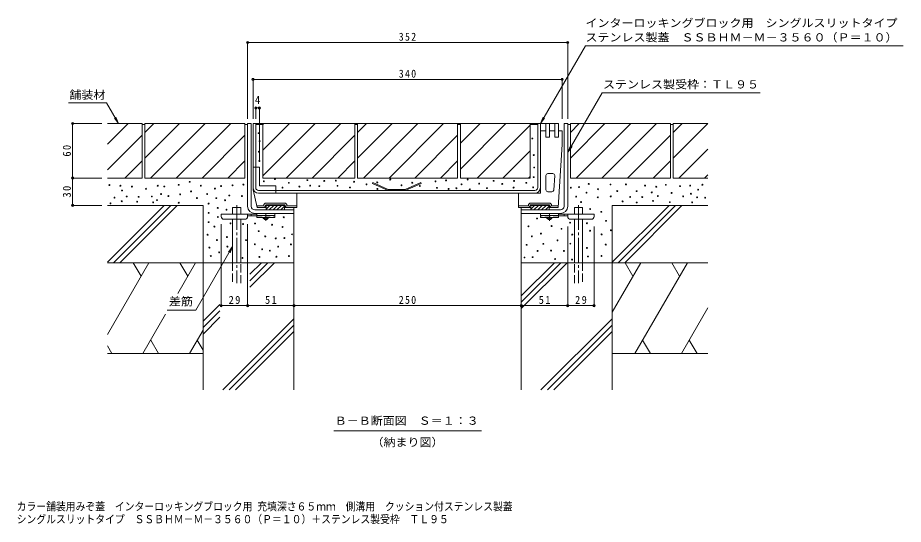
# Model space of a CAD drawing. Units: millimetres at full size, sheet at 1:3. Extents: x -1046 to 1169, y -824 to 816.
# Drawn here: x 193 to 1167, y -824 to -267 of the extents above; entities that cross this region are included whole.
import ezdxf
from ezdxf.enums import TextEntityAlignment as Align

# ---------------------------------------------------------------- set-up
doc = ezdxf.new("R2010")
doc.units = ezdxf.units.MM
doc.header["$LTSCALE"] = 3
doc.header["$PDMODE"] = 32
doc.header["$PDSIZE"] = 2.4
for name, pattern in [('CHAIN1', [8, 5, -1, 1, -1]), ('CHAIN2', [12, 9, -1, 1, -1]), ('DASHED1', [1.8, 1.2, -0.6]), ('DASHED2', [3, 2, -1]), ('DASHED3', [4, 3, -1])]:
    doc.linetypes.add(name, pattern=pattern)
for name, color, linetype, lineweight in [('4-1', 2, 'Continuous', 9), ('4-2', 3, 'Continuous', 9), ('4-3', 4, 'Continuous', 9), ('4-4', 7, 'Continuous', 9), ('4-5', 7, 'Continuous', 9), ('4-6', 6, 'Continuous', 9), ('4-9', 4, 'Continuous', 9), ('4-A', 6, 'Continuous', 9), ('4-E', 7, 'Continuous', 9)]:
    doc.layers.add(name, color=color, linetype=linetype, lineweight=lineweight)
doc.layers.add('F-5_F-5ﾚｲﾔ', color=2, linetype='Continuous')
doc.styles.add('ＭＳ ゴシック', font='')
doc.styles.get('ＭＳ ゴシック').set_extended_font_data('MS Gothic')

msp = doc.modelspace()

# ---------------------------------------------------------------- linework, layer by layer
at = {"layer": '4-1'}
for p, q in [((446.091, -474.665), (446.091, -383.665)), ((450.091, -383.665), (446.091, -383.665)), ((450.091, -474.665), (450.091, -383.665)), ((794.091, -474.665), (794.091, -383.665)), ((794.091, -383.665), (798.091, -383.665)), ((798.091, -474.665), (798.091, -383.665)), ((454.091, -478.665), (497.091, -478.665)), ((454.091, -482.665), (497.091, -482.665)), ((497.091, -482.665), (497.091, -478.665)), ((790.091, -478.665), (747.091, -478.665))]:
    msp.add_line(p, q, dxfattribs=at)
msp.add_lwpolyline([(790.091, -482.665), (747.091, -482.665), (747.091, -478.665)], dxfattribs=at)
for centre, radius, start, end in [((454.091, -474.665), 8, 180, 270), ((454.091, -474.665), 4, 180, 270), ((790.091, -474.665), 4, 270, 0), ((790.091, -474.665), 8, 270, 0)]:
    msp.add_arc(centre, radius, start, end, dxfattribs=at)
at = {"layer": '4-2'}
for p, q in [((452.091, -454.165), (452.091, -383.665)), ((452.091, -383.665), (788.091, -383.665)), ((455.091, -454.165), (455.091, -383.665)), ((765.091, -454.165), (765.091, -383.665)), ((768.091, -391.665), (768.091, -383.665)), ((458.087, -457.165), (762.091, -457.165)), ((600.647, -457.165), (583.336, -449.581)), ((619.53, -457.165), (636.841, -449.581)), ((458.085, -460.165), (762.091, -460.165))]:
    msp.add_line(p, q, dxfattribs=at)
at = {"layer": '4-2', "linetype": 'DASHED1'}
msp.add_line((768.091, -454.165), (768.091, -391.665), dxfattribs=at)
at = {"layer": '4-2'}
for points in [[(600.857, -456.165), (583.738, -448.665), (583.336, -449.581)], [(600.857, -456.165), (619.321, -456.165), (636.44, -448.665), (636.841, -449.581)]]:
    msp.add_lwpolyline(points, dxfattribs=at)
for centre, radius, start, end in [((458.091, -454.165), 6, 180, 269.93991), ((458.091, -454.165), 3, 180, 269.91503), ((762.091, -454.165), 3, 270, 0), ((762.091, -454.165), 6, 270, 0)]:
    msp.add_arc(centre, radius, start, end, dxfattribs=at)
at = {"layer": '4-3'}
for p, q in [((768.091, -460.165), (768.091, -391.665)), ((768.091, -391.665), (774.091, -391.665)), ((778.091, -391.665), (784.091, -391.665)), ((788.091, -391.665), (792.091, -391.665)), ((792.091, -406.665), (792.091, -391.665)), ((792.091, -406.665), (787.591, -476.165)), ((459.091, -431.665), (455.091, -431.665)), ((459.091, -431.665), (459.091, -452.165)), ((774.091, -440.665), (774.091, -456.665)), ((776.091, -438.665), (781.873, -438.665)), ((783.869, -440.794), (782.833, -456.794)), ((452.091, -454.165), (452.091, -456.665)), ((456.591, -476.165), (452.091, -456.665)), ((459.091, -452.165), (477.091, -452.165)), ((477.091, -457.165), (477.091, -452.165)), ((500.091, -476.165), (500.091, -460.165)), ((768.091, -460.165), (744.091, -460.165)), ((744.091, -476.165), (744.091, -460.165)), ((780.837, -458.665), (776.091, -458.665)), ((463.341, -474.165), (456.591, -474.165)), ((456.591, -476.165), (456.591, -474.165)), ((463.341, -476.165), (456.591, -476.165)), ((463.341, -476.165), (466.591, -476.165)), ((486.841, -471.165), (466.341, -471.165)), ((486.841, -473.165), (466.341, -473.165)), ((466.591, -473.165), (466.591, -478.665)), ((466.591, -473.265), (486.591, -473.265)), ((466.591, -473.365), (486.591, -473.365)), ((466.591, -473.465), (486.591, -473.465)), ((466.591, -473.565), (486.591, -473.565)), ((466.591, -473.665), (486.591, -473.665)), ((470.634, -473.665), (466.591, -477.708)), ((474.877, -473.665), (469.877, -478.665)), ((479.12, -473.665), (474.12, -478.665)), ((483.362, -473.665), (478.362, -478.665)), ((486.591, -474.679), (482.605, -478.665)), ((486.591, -473.165), (486.591, -478.665)), ((486.591, -476.165), (500.091, -476.165)), ((489.841, -474.165), (500.091, -474.165)), ((754.341, -474.165), (744.091, -474.165)), ((757.591, -476.165), (744.091, -476.165)), ((757.341, -471.165), (777.841, -471.165)), ((757.341, -473.165), (777.841, -473.165)), ((757.591, -473.165), (757.591, -478.665)), ((777.591, -473.265), (757.591, -473.265)), ((777.591, -473.365), (757.591, -473.365)), ((777.591, -473.465), (757.591, -473.465)), ((777.591, -473.565), (757.591, -473.565)), ((777.591, -473.665), (757.591, -473.665)), ((761.634, -473.665), (757.591, -477.708)), ((765.877, -473.665), (760.877, -478.665)), ((770.12, -473.665), (765.12, -478.665)), ((774.362, -473.665), (769.362, -478.665)), ((777.591, -474.679), (773.605, -478.665)), ((777.591, -473.165), (777.591, -478.665)), ((780.841, -476.165), (777.591, -476.165)), ((780.841, -474.165), (787.591, -474.165)), ((780.841, -476.165), (787.591, -476.165)), ((787.591, -476.165), (787.591, -474.165)), ((486.591, -478.665), (466.591, -478.665)), ((757.591, -478.665), (777.591, -478.665))]:
    msp.add_line(p, q, dxfattribs=at)
at = {"layer": '4-3', "linetype": 'DASHED1'}
for p, q in [((455.091, -431.665), (452.091, -431.665)), ((477.091, -460.165), (477.091, -457.165))]:
    msp.add_line(p, q, dxfattribs=at)
at = {"layer": '4-3'}
for centre, radius, start, end in [((776.091, -440.665), 2, 90, 180), ((781.873, -440.665), 2, 356.2954, 90), ((776.091, -456.665), 2, 180, 270), ((780.837, -456.665), 2, 270, 356.2954), ((463.341, -473.665), 2.5, 270, 0), ((463.341, -473.665), 0.5, 270, 0), ((466.341, -473.665), 2.5, 90, 180), ((466.341, -473.665), 0.5, 90, 180), ((486.841, -473.665), 2.5, 0, 90), ((486.841, -473.665), 0.5, 0, 90), ((489.841, -473.665), 2.5, 180, 270), ((489.841, -473.665), 0.5, 180, 270), ((754.341, -473.665), 2.5, 270, 0), ((754.341, -473.665), 0.5, 270, 0), ((757.341, -473.665), 2.5, 90, 180), ((757.341, -473.665), 0.5, 90, 180), ((777.841, -473.665), 2.5, 0, 90), ((777.841, -473.665), 0.5, 0, 90), ((780.841, -473.665), 2.5, 180, 270), ((780.841, -473.665), 0.5, 180, 270)]:
    msp.add_arc(centre, radius, start, end, dxfattribs=at)
at = {"layer": '4-4'}
for p, q in [((446.091, -293.626), (446.091, -378.665)), ((446.091, -294.526), (798.091, -294.526)), ((798.091, -293.626), (798.091, -378.665)), ((452.091, -334.262), (452.091, -378.665)), ((792.091, -335.162), (452.091, -335.162)), ((792.091, -334.262), (792.091, -378.665)), ((455.091, -365.575), (455.091, -378.665)), ((455.091, -366.475), (459.091, -366.475)), ((459.091, -365.575), (459.091, -425.665)), ((252.725, -383.665), (285.891, -383.665)), ((253.625, -383.665), (253.625, -443.665)), ((252.725, -443.665), (285.891, -443.665)), ((253.625, -443.665), (253.625, -473.665)), ((252.725, -473.665), (285.891, -473.665)), ((417.091, -584.813), (417.091, -494.165)), ((446.091, -584.813), (446.091, -494.165)), ((497.091, -584.813), (497.091, -487.665)), ((747.091, -584.813), (747.091, -487.665)), ((798.091, -584.813), (798.091, -496.965)), ((827.091, -584.813), (827.091, -496.965)), ((417.091, -583.913), (446.091, -583.913)), ((446.091, -583.913), (497.091, -583.913)), ((497.091, -583.913), (747.091, -583.913)), ((747.091, -583.913), (798.091, -583.913)), ((798.091, -583.913), (827.091, -583.913))]:
    msp.add_line(p, q, dxfattribs=at)
for p in [(446.091, -294.526), (798.091, -294.526), (452.091, -335.162), (792.091, -335.162), (455.091, -366.475), (459.091, -366.475), (253.625, -383.665), (253.625, -443.665), (253.625, -473.665), (417.091, -583.913), (446.091, -583.913), (497.091, -583.913), (747.091, -583.913), (798.091, -583.913), (827.091, -583.913)]:
    msp.add_point(p, dxfattribs=at)
at = {"layer": '4-5'}
for p, q in [((1167.156, -298.057), (817.518, -298.057)), ((835.945, -349.763), (798.293, -414.979)), ((1009.614, -349.763), (835.945, -349.763)), ((304.125, -383.665), (301.255, -376.736)), ((768.091, -383.666), (770.961, -376.737)), ((798.293, -414.979), (801.163, -408.05)), ((798.293, -414.979), (802.859, -409.029)), ((429.632, -519.051), (425.067, -525.001)), ((429.632, -519.051), (426.762, -525.98)), ((540.78, -721.524), (703.394, -721.524))]:
    msp.add_line(p, q, dxfattribs=at)
for points in [[(817.518, -298.057), (768.091, -383.666), (772.657, -377.716)], [(249.055, -360.895), (290.979, -360.895), (304.125, -383.665), (299.56, -377.715)], [(429.632, -519.051), (389.246, -589.002), (357.577, -589.002)]]:
    msp.add_lwpolyline(points, dxfattribs=at)
at = {"layer": '4-6'}
for p, q in [((291.891, -536.227), (354.453, -473.665)), ((298.524, -536.665), (361.524, -473.665)), ((305.595, -536.665), (368.595, -473.665)), ((429.632, -483.165), (429.632, -476.165)), ((438.633, -476.165), (429.632, -476.165)), ((438.633, -483.165), (438.633, -476.165)), ((497.091, -476.165), (497.091, -676.665)), ((747.091, -476.165), (747.091, -676.665)), ((805.549, -483.165), (805.549, -476.165)), ((805.549, -476.165), (814.549, -476.165)), ((814.549, -483.165), (814.549, -476.165)), ((847.091, -536.227), (909.653, -473.665)), ((853.724, -536.665), (916.724, -473.665)), ((860.795, -536.665), (923.795, -473.665)), ((429.632, -536.665), (429.632, -488.965)), ((438.633, -536.665), (438.633, -488.965)), ((805.549, -536.665), (805.549, -488.965)), ((814.549, -536.665), (814.549, -488.965)), ((337.417, -536.665), (291.891, -615.518)), ((397.091, -536.665), (291.891, -536.665)), ((320.37, -536.665), (328.893, -551.428)), ((388.719, -536.665), (369.229, -570.424)), ((371.672, -536.665), (380.195, -551.428)), ((397.091, -536.665), (397.091, -676.665)), ((497.091, -536.665), (397.091, -536.665)), ((448.644, -563.617), (475.595, -536.665)), ((448.644, -556.546), (468.524, -536.665)), ((448.644, -549.474), (461.453, -536.665)), ((747.091, -587.187), (797.613, -536.665)), ((747.091, -580.116), (790.542, -536.665)), ((747.091, -573.045), (783.471, -536.665)), ((747.091, -536.665), (847.091, -536.665)), ((847.091, -536.665), (847.091, -676.665)), ((878.422, -536.665), (847.091, -590.933)), ((847.091, -536.665), (952.291, -536.665)), ((861.375, -536.665), (869.899, -551.428)), ((929.724, -536.665), (871.989, -636.665)), ((912.677, -536.665), (921.201, -551.428)), ((397.091, -601.027), (415.524, -582.594)), ((355.971, -593.387), (330.984, -636.665)), ((397.091, -608.098), (415.524, -589.665)), ((952.291, -586.437), (923.292, -636.665)), ((397.091, -615.169), (415.524, -596.736)), ((418.733, -676.665), (497.091, -598.307)), ((768.733, -676.665), (847.091, -598.307)), ((397.091, -611.022), (382.286, -636.665)), ((425.804, -676.665), (497.091, -605.378)), ((432.875, -676.665), (497.091, -612.449)), ((775.804, -676.665), (847.091, -605.378)), ((782.875, -676.665), (847.091, -612.449)), ((339.508, -621.901), (348.032, -636.665)), ((390.81, -621.901), (397.091, -632.781)), ((880.513, -621.901), (889.037, -636.665)), ((931.815, -621.901), (940.339, -636.665)), ((291.891, -628.284), (296.729, -636.665)), ((397.091, -636.665), (291.891, -636.665)), ((847.091, -636.665), (952.291, -636.665))]:
    msp.add_line(p, q, dxfattribs=at)
at = {"layer": '4-6', "linetype": 'CHAIN2'}
for p, q in [((434.133, -473.38), (434.133, -559.331)), ((810.049, -473.38), (810.049, -559.331))]:
    msp.add_line(p, q, dxfattribs=at)
at = {"layer": '4-6', "linetype": 'DASHED3'}
for p, q in [((429.632, -536.665), (429.632, -559.331)), ((438.633, -559.331), (438.633, -536.665)), ((805.549, -559.331), (805.549, -536.665)), ((814.549, -536.665), (814.549, -559.331))]:
    msp.add_line(p, q, dxfattribs=at)
at = {"layer": '4-6'}
for points in [[(397.091, -536.665), (397.091, -473.665), (291.891, -473.665)], [(847.091, -536.665), (847.091, -473.665), (952.291, -473.665)]]:
    msp.add_lwpolyline(points, dxfattribs=at)
at = {"layer": '4-9'}
for p, q in [((417.091, -483.165), (456.091, -483.165)), ((417.091, -485.965), (417.091, -483.165)), ((446.086, -485.165), (456.091, -485.165)), ((446.091, -485.965), (446.091, -483.165)), ((450.091, -485.165), (450.091, -483.165)), ((827.091, -483.165), (788.091, -483.165)), ((798.096, -485.165), (788.091, -485.165)), ((794.091, -485.165), (794.091, -483.165)), ((798.091, -485.965), (798.091, -483.165)), ((827.091, -485.965), (827.091, -483.165)), ((443.091, -488.965), (420.091, -488.965)), ((801.091, -488.965), (824.091, -488.965))]:
    msp.add_line(p, q, dxfattribs=at)
at = {"layer": '4-9', "color": 3}
for p, q in [((456.091, -482.665), (456.091, -487.165)), ((456.091, -482.665), (476.091, -482.665)), ((456.091, -484.665), (476.091, -484.665)), ((476.091, -482.665), (476.091, -487.165)), ((788.091, -482.665), (768.091, -482.665)), ((768.091, -482.665), (768.091, -487.165)), ((788.091, -484.665), (768.091, -484.665)), ((788.091, -482.665), (788.091, -487.165)), ((456.091, -487.165), (476.091, -487.165)), ((788.091, -487.165), (768.091, -487.165))]:
    msp.add_line(p, q, dxfattribs=at)
at = {"layer": '4-9', "color": 3, "linetype": 'DASHED2'}
for p, q in [((456.091, -485.165), (476.091, -485.165)), ((788.091, -485.165), (768.091, -485.165))]:
    msp.add_line(p, q, dxfattribs=at)
at = {"layer": '4-9', "linetype": 'CHAIN1'}
for p, q in [((466.091, -490.713), (466.091, -482.665)), ((778.091, -490.713), (778.091, -482.665))]:
    msp.add_line(p, q, dxfattribs=at)
at = {"layer": '4-9', "color": 2}
for p, q in [((468.841, -487.665), (463.341, -487.665)), ((468.841, -487.665), (468.841, -487.165)), ((775.341, -487.665), (775.341, -487.165)), ((775.341, -487.665), (780.841, -487.665))]:
    msp.add_line(p, q, dxfattribs=at)
for points in [[(468.841, -487.665), (467.091, -489.165), (465.091, -489.165), (463.341, -487.665), (463.341, -487.165)], [(775.341, -487.665), (777.091, -489.165), (779.091, -489.165), (780.841, -487.665), (780.841, -487.165)]]:
    msp.add_lwpolyline(points, dxfattribs=at)
at = {"layer": '4-9'}
for centre, start, end in [((420.091, -485.965), 180, 270), ((443.091, -485.965), 270, 0), ((801.091, -485.965), 180, 270), ((824.091, -485.965), 270, 0)]:
    msp.add_arc(centre, 3, start, end, dxfattribs=at)
at = {"layer": '4-A'}
for p, q in [((774.091, -383.665), (778.091, -383.665)), ((774.091, -398.665), (774.091, -383.665)), ((778.091, -383.665), (778.091, -398.665)), ((784.091, -383.665), (788.091, -383.665)), ((784.091, -398.665), (784.091, -383.665)), ((788.091, -383.665), (788.091, -398.665)), ((774.091, -398.665), (778.091, -398.665)), ((784.091, -398.665), (788.091, -398.665))]:
    msp.add_line(p, q, dxfattribs=at)
at = {"layer": '4-E', "color": 2}
for p, q in [((291.891, -406.458), (314.684, -383.665)), ((291.891, -383.665), (330.091, -383.665)), ((330.091, -383.665), (330.091, -443.665)), ((330.091, -384.665), (333.091, -384.665)), ((333.091, -383.665), (333.091, -443.665)), ((333.091, -393.405), (342.831, -383.665)), ((333.091, -421.689), (371.115, -383.665)), ((339.399, -443.665), (399.399, -383.665)), ((367.684, -443.665), (427.684, -383.665)), ((443.091, -384.665), (446.091, -384.665)), ((455.021, -384.665), (462.891, -384.665)), ((564.091, -383.665), (462.891, -383.665)), ((462.891, -443.665), (462.891, -383.665)), ((462.891, -384.605), (463.831, -383.665)), ((462.891, -412.889), (492.115, -383.665)), ((462.891, -441.174), (520.4, -383.665)), ((488.684, -443.665), (548.684, -383.665)), ((564.091, -383.665), (564.091, -443.665)), ((564.091, -384.665), (567.091, -384.665)), ((567.091, -383.665), (567.091, -443.665)), ((567.091, -421.689), (605.115, -383.665)), ((567.091, -393.405), (576.831, -383.665)), ((573.4, -443.665), (633.4, -383.665)), ((601.684, -443.665), (661.684, -383.665)), ((677.091, -384.665), (680.091, -384.665)), ((680.091, -405.405), (701.831, -383.665)), ((680.091, -443.665), (680.091, -383.665)), ((756.721, -383.665), (680.091, -383.665)), ((680.091, -433.689), (730.115, -383.665)), ((698.4, -443.665), (756.721, -385.343)), ((756.721, -443.665), (756.721, -383.665)), ((764.591, -384.665), (756.721, -384.665)), ((798.091, -384.665), (801.091, -384.665)), ((801.091, -383.665), (911.091, -383.665)), ((801.091, -383.665), (801.091, -443.665)), ((801.091, -421.689), (839.115, -383.665)), ((801.091, -393.405), (810.831, -383.665)), ((807.4, -443.665), (867.4, -383.665)), ((835.684, -443.665), (895.684, -383.665)), ((911.091, -383.665), (911.091, -443.665)), ((911.091, -384.665), (914.091, -384.665)), ((914.091, -421.689), (952.115, -383.665)), ((914.091, -383.665), (952.291, -383.665)), ((914.091, -383.665), (914.091, -443.665)), ((914.091, -393.405), (923.831, -383.665)), ((291.891, -434.742), (330.091, -396.542)), ((395.968, -443.665), (443.091, -396.542)), ((516.968, -443.665), (564.091, -396.542)), ((629.968, -443.665), (677.091, -396.542)), ((863.968, -443.665), (911.091, -396.542)), ((726.684, -443.665), (756.721, -413.627)), ((920.4, -443.665), (952.291, -411.774)), ((311.252, -443.665), (330.091, -424.826)), ((424.252, -443.665), (443.091, -424.826)), ((545.252, -443.665), (564.091, -424.826)), ((658.252, -443.665), (677.091, -424.826)), ((892.252, -443.665), (911.091, -424.826)), ((291.891, -443.665), (330.091, -443.665)), ((333.091, -443.665), (443.091, -443.665)), ((564.091, -443.665), (462.891, -443.665)), ((567.091, -443.665), (677.091, -443.665)), ((680.091, -443.665), (756.721, -443.665)), ((754.968, -443.665), (756.721, -441.912)), ((801.091, -443.665), (911.091, -443.665)), ((914.091, -443.665), (952.291, -443.665)), ((948.684, -443.665), (952.291, -440.058))]:
    msp.add_line(p, q, dxfattribs=at)
for points in [[(333.091, -383.665), (443.091, -383.665), (443.091, -443.665)], [(567.091, -383.665), (677.091, -383.665), (677.091, -443.665)]]:
    msp.add_lwpolyline(points, dxfattribs=at)
at = {"layer": '4-E'}
for centre in [(458.233, -394.217), (459.257, -403.088), (759.218, -400.102), (458.574, -414.688), (760.753, -418.356), (459.086, -424.753), (761.265, -432.003), (382.426, -447.763), (463.952, -447.129), (476.108, -444.786), (511.844, -445.957), (530.361, -446.819), (543.079, -446.473), (563.238, -447.697), (588.656, -448.38), (602.986, -445.309), (652.688, -447.282), (664.399, -446.162), (688.111, -445.309), (716.591, -446.69), (739.145, -446.836), (760.717, -442.657), (294.105, -451.321), (306.217, -452.003), (308.093, -457.291), (318.84, -453.026), (334.364, -455.415), (347.329, -452.003), (354.494, -452.856), (370.359, -451.065), (394.628, -452.06), (410.137, -455.252), (416.874, -452.373), (429.569, -451.619), (441.439, -450.78), (484.456, -454.159), (491.486, -448.886), (503.056, -452.987), (514.919, -451.962), (524.879, -452.548), (544.993, -452.156), (558.632, -454.009), (576.886, -450.597), (588.827, -455.545), (615.389, -451.523), (627.21, -448.721), (635.509, -452.311), (654.334, -454.35), (667.129, -455.527), (675.658, -454.845), (681.477, -450.519), (690.329, -456.056), (700.735, -449.744), (709.265, -454.692), (726.11, -450.058), (738.559, -454.159), (752.565, -448.892), (760.139, -453.872), (801.513, -454.306), (810.525, -453.534), (821.188, -450.141), (831.423, -455.941), (845.184, -450.709), (852.577, -457.874), (862.13, -450.596), (873.844, -457.988), (883.169, -451.96), (895.452, -453.211), (906.029, -451.05), (921.666, -452.529), (932.812, -451.96), (941.569, -456.396), (946.231, -450.937), (299.734, -465.138), (313.211, -463.944), (326.176, -464.286), (340.75, -463.903), (346.476, -467.954), (350.912, -461.215), (359.011, -463.468), (371.894, -461.556), (383.962, -458.255), (390.413, -465.624), (401.649, -461.244), (411.672, -465.744), (425.972, -462.835), (439.882, -463.468), (807.427, -463.987), (818.8, -459.694), (831.082, -464.811), (845.412, -463.788), (866.793, -464.357), (880.099, -464.47), (890.562, -459.353), (897.272, -463.447), (912.397, -459.921), (925.078, -463.788), (933.608, -460.831), (940.318, -464.811), (949.302, -465.266), (295.324, -471.44), (307.642, -469.174), (324.618, -469.618), (342.259, -470.395), (370.331, -470.728), (403.184, -471.735), (413.209, -476.523), (421.371, -467.984), (812.788, -469.983), (858.508, -469.254), (874.042, -470.475), (891.905, -468.81), (910.435, -470.142), (934.955, -470.364), (403.275, -481.966), (413.378, -486.451), (422.906, -478.476), (485.853, -486.773), (822.814, -477.775), (835.007, -480.717), (403.198, -492.155), (409.638, -496.943), (427.324, -493.505), (441.151, -494.231), (454.265, -493.628), (472.954, -494.948), (754.87, -496.695), (764.397, -488.136), (780.374, -496.416), (800.678, -492.685), (819.208, -493.351), (840.249, -490.703), (402.11, -505.988), (458.396, -502.068), (484.531, -497.443), (494.923, -505.516), (768.73, -504.74), (791.319, -499.441), (803.119, -505.777), (822.661, -501.546), (835.437, -505.6), (845.531, -501.076), (412.327, -511.834), (423.384, -508.517), (444.369, -511.873), (454.099, -516.376), (465.583, -507.78), (477.008, -509.991), (486.524, -509.605), (493.777, -516.625), (758.627, -507.774), (771.31, -515.919), (786.912, -512.233), (801.011, -515.763), (404.035, -520.127), (414.861, -525.395), (423.829, -518.969), (462.081, -521.969), (470.575, -523.474), (479.75, -518.969), (752.882, -517.025), (765.044, -523.781), (779.875, -523.377), (794.021, -523.71), (819.221, -520.464), (839.983, -516.779), (405.509, -529.34), (440.485, -531.512), (459.092, -530.356), (477.745, -530.077), (491.546, -529.357), (750.638, -530.964), (759.516, -530.661), (784.209, -532.627), (802.897, -533.294), (820.317, -529.868), (835.314, -529.31)]:
    msp.add_circle(centre, 0.5, dxfattribs=at)

# ---------------------------------------------------------------- texts
at = {"layer": '4-4', "color": 2, "style": 'ＭＳ ゴシック'}
msp.add_text('4', height=8.798, dxfattribs=at).set_placement((454.091, -364.675), align=Align.BOTTOM_LEFT)
at = {"layer": '4-4', "color": 2, "char_height": 8.798, "attachment_point": 7, "style": 'ＭＳ ゴシック'}
for s, insert in [('\\T1.27;\\W0.9;352', (612.341, -292.726)), ('\\T1.27;\\W0.9;340', (612.341, -333.362)), ('\\T1.27;\\W0.95;29', (425.216, -582.113)), ('\\T1.27;\\W0.95;51', (465.216, -582.113)), ('\\T1.27;\\W0.9;250', (612.341, -582.113)), ('\\T1.27;\\W0.95;51', (766.216, -582.113)), ('\\T1.27;\\W0.95;29', (806.216, -582.113))]:
    msp.add_mtext(s, dxfattribs=dict(at, insert=insert))
at = {"layer": '4-4', "color": 2, "char_height": 8.798, "attachment_point": 7, "rotation": 90, "style": 'ＭＳ ゴシック'}
for s, insert in [('\\T1.27;\\W0.95;60', (251.825, -420.04)), ('\\T1.27;\\W0.95;30', (251.825, -465.04))]:
    msp.add_mtext(s, dxfattribs=dict(at, insert=insert))
at = {"layer": '4-5', "color": 2, "style": 'ＭＳ ゴシック', "width": 1.1}
for s, p in [('インターロッキングブロック用\u3000シングルスリットタイプ', (817.656, -280.219)), ('ステンレス製蓋\u3000ＳＳＢＨＭ－Ｍ－３５６０（Ｐ＝１０）', (817.656, -296.049)), ('ステンレス製受枠：ＴＬ９５', (836.948, -347.756)), ('舗装材', (250.131, -359.22)), ('差筋', (359.556, -586.432)), ('Ｂ－Ｂ断面図\u3000Ｓ＝１：３', (541.849, -717.567)), ('（納まり図）', (582.337, -741.246))]:
    msp.add_text(s, height=8.798, dxfattribs=at).set_placement(p, align=Align.BOTTOM_LEFT)
at = {"layer": 'F-5_F-5ﾚｲﾔ', "style": 'ＭＳ ゴシック', "width": 0.9}
for s, p in [('カラー舗装用みぞ蓋\u3000インターロッキングブロック用 充填深さ６５ｍｍ\u3000側溝用\u3000クッション付ステンレス製蓋', (192.144, -811.839)), ('シングルスリットタイプ\u3000ＳＳＢＨＭ－Ｍ－３５６０（Ｐ＝１０）＋ステンレス製受枠\u3000ＴＬ９５', (192.144, -825.843))]:
    msp.add_text(s, height=8.798, dxfattribs=at).set_placement(p, align=Align.BOTTOM_LEFT)

doc.saveas('drawing.dxf')
